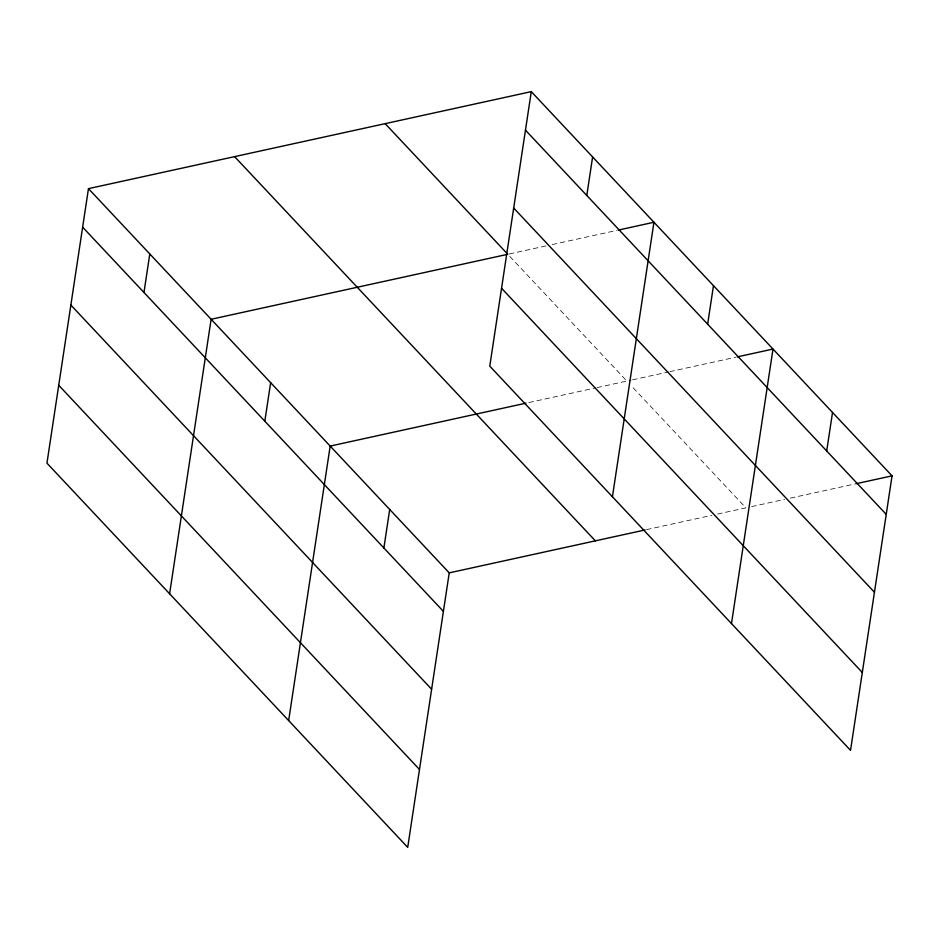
<?xml version="1.0" encoding="UTF-8"?>
<svg xmlns="http://www.w3.org/2000/svg" width="939" height="939" viewBox="0 0 939 939"><rect width="100%" height="100%" fill="white"/><g stroke="black" fill="none" stroke-linecap="round" stroke-linejoin="round"><path stroke-width="0.7" stroke-dasharray="4.7 3.52" d="M509.243 253.964L546.498 245.807M552.226 244.551L616.7 230.431M528.857 402.538L595.619 387.913M597.04 387.607L631.161 380.131M632.593 379.814L668.415 371.973M669.847 371.656L735.753 357.219M646.49 529.643L711.832 515.335M717.513 514.079L745.918 507.858L631.83 386.352M751.646 506.602L784.605 499.384M790.333 498.128L856.239 483.691M509.795 256.394L626.865 381.07"/><path stroke-width="1.41" d="M88.466 188.645L46.95 463.15L407.714 847.365L449.229 572.86L88.466 188.645L531.286 91.635L892.05 475.85L850.534 750.355L489.771 366.14L531.286 91.635M143.972 292.475L149.794 253.964M169.607 593.788L211.122 319.272L507.811 254.281L385.154 123.643M264.821 421.188L270.655 382.678M288.66 720.577L330.176 446.072L526.016 403.16M383.875 547.989L389.708 509.466M586.793 195.465L592.615 156.954M612.428 496.778L653.943 222.261L618.132 230.114M707.642 324.178L713.476 285.656M731.481 623.566L772.997 349.062L737.185 356.902M826.696 450.966L832.529 412.456M449.229 572.86L645.07 529.96M856.239 483.691L892.05 475.85M525.464 130.157L886.228 514.361M513.68 208.024L874.444 592.239M501.543 288.261L862.307 672.477M234.597 156.625L595.361 540.841M82.644 227.168L443.408 611.383M70.859 305.046L431.623 689.249M58.723 385.272L419.487 769.487"/></g></svg>
